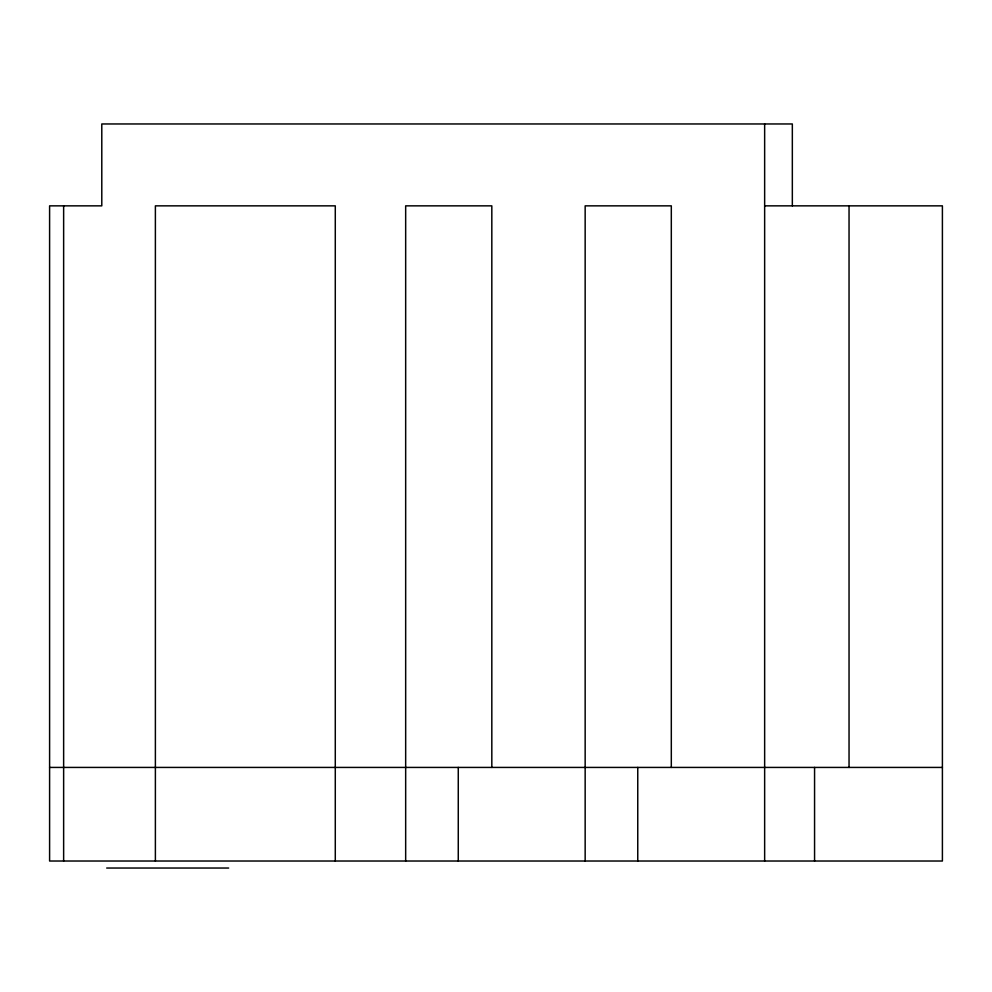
<?xml version="1.0" encoding="UTF-8"?>
<svg xmlns="http://www.w3.org/2000/svg" width="992" height="992" viewBox="0 0 992 992"><rect width="100%" height="100%" fill="white"/><g stroke="black" fill="none" stroke-linecap="round" stroke-linejoin="round"><path stroke-width="1.49" d="M764.646 205.852L942.4 205.852L942.4 861.019L49.6 861.019L49.6 205.852L101.792 205.852L101.792 123.963L792.335 123.963L792.335 205.852M49.6 767.424L942.4 767.424M106.69 868.037L228.656 868.037M849.04 205.852L849.04 767.424M814.568 767.424L814.568 861.019M764.646 123.963L764.646 861.019M671.311 767.424L671.311 205.852L585.156 205.852L585.156 861.019M637.757 767.424L637.757 861.019M491.821 767.424L491.821 205.852L405.666 205.852L405.666 861.019M458.267 767.424L458.267 861.019M335.284 861.019L335.284 205.852L155.384 205.852L155.384 861.019M63.637 205.852L63.637 861.019"/></g></svg>
